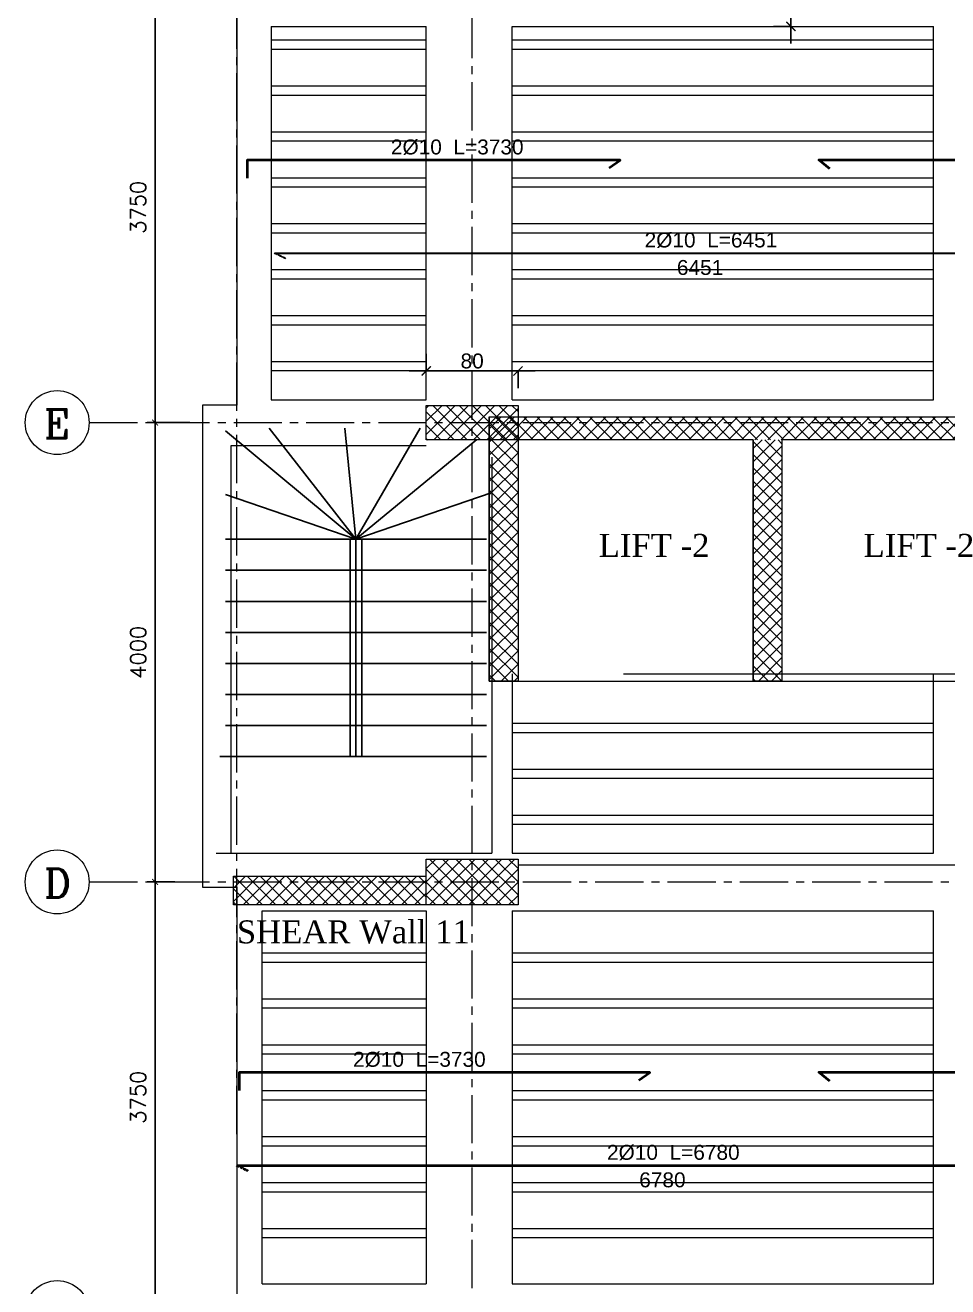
# Model space of a CAD drawing. Header units: inches. Extents: x -26151 to 62940, y -10194 to 246332.
# Drawn here: x 974 to 1778, y 117849 to 118947 of the extents above; entities that cross this region are included whole.
import ezdxf

# ---------------------------------------------------------------- set-up
doc = ezdxf.new("R2010")
doc.units = ezdxf.units.IN
doc.header["$LTSCALE"] = 0.7
doc.header["$MEASUREMENT"] = 0
for name, pattern in [('ACAD_ISO10W100', [18, 12, -3, 0, -3]), ('CENTER2', [1.125, 0.75, -0.125, 0.125, -0.125]), ('DASHED2', [0.375, 0.25, -0.125])]:
    doc.linetypes.add(name, pattern=pattern)
doc.layers.get('0').update_dxf_attribs({"lineweight": 13})
doc.layers.get('Defpoints').update_dxf_attribs({"lineweight": 5})
for name, color, linetype, lineweight in [('axis', 254, 'ACAD_ISO10W100', 9), ('BEAM', 5, 'Continuous', 0), ('COLUMN', 4, 'Continuous', 20), ('dim', 1, 'Continuous', 25), ('hach', 9, 'Continuous', 9), ('hatch', 9, 'Continuous', 9), ('TEXT', 3, 'Continuous', 25), ('top renforcment', 7, 'Continuous', 40)]:
    doc.layers.add(name, color=color, linetype=linetype, lineweight=lineweight)
doc.layers.add('FURNITURE', color=4, linetype='Continuous')
doc.styles.add('100', font='romans.shx', dxfattribs={"height": 13.5})
doc.styles.add('GENERATED_STYLE_4', font='verdanai.ttf')
doc.styles.add('QW', font='times.ttf', dxfattribs={"height": 15})
doc.styles.get("Standard").update_dxf_attribs({"font": 'arial.ttf', "height": 13})
doc.dimstyles.new('abr100', dxfattribs={"dimtxt": 15, "dimasz": 5, "dimexe": 7, "dimexo": 7, "dimgap": 8, "dimtad": 1, "dimdec": 0, "dimlfac": 10, "dimzin": 4, "dimdsep": 46, "dimtxsty": '100', "dimblk": 'ARCHTICK', "dimcen": 0.09, "dimdle": 7, "dimclrd": 1, "dimclre": 8, "dimclrt": 2, "dimadec": 0, "dimazin": 1, "dimtfac": 1, "dimtdec": 0, "dimtix": 1, "dimtofl": 0, "dimtmove": 0, "dimatfit": 3, "dimldrblk": 'ARCHTICK', "dimfxl": 0, "dimtolj": 1, "dimtzin": 0, "dimlwd": -1, "dimlwe": -1, "dimarcsym": 0})
doc.dimstyles.get("Standard").update_dxf_attribs({"dimtxt": 13, "dimasz": 5, "dimexe": 0.18, "dimexo": 0.0625, "dimgap": 6, "dimtad": 1, "dimdec": 0, "dimlfac": 10, "dimzin": 0, "dimdsep": 46, "dimtxsty": 'Standard', "dimblk": 'ARCHTICK', "dimcen": 0.09, "dimse1": 1, "dimse2": 1, "dimclrd": 1, "dimclre": 7, "dimclrt": 3, "dimadec": 0, "dimazin": 0, "dimtfac": 1, "dimtdec": 0, "dimtix": 1, "dimtofl": 0, "dimtmove": 0, "dimatfit": 3, "dimldrblk": 'ARCHTICK', "dimfxl": 0, "dimtolj": 1, "dimtzin": 0, "dimarcsym": 0})
doc.dimstyles.new('STANDARD$0', dxfattribs={"dimscale": 0, "dimtxt": 50, "dimasz": 8, "dimexe": 15, "dimexo": 0.0625, "dimgap": 2, "dimtad": 1, "dimdec": 0, "dimzin": 0, "dimdsep": 46, "dimtxsty": 'Standard', "dimblk1": 'ARCHTICK', "dimblk2": 'ARCHTICK', "dimsah": 1, "dimcen": 0.09, "dimdle": 15, "dimclrd": 3, "dimclre": 3, "dimclrt": 3, "dimazin": 0, "dimtfac": 1, "dimtdec": 0, "dimtofl": 0, "dimtmove": 1, "dimatfit": 3, "dimldrblk": 'ARCHTICK', "dimfxl": 0, "dimtolj": 1, "dimtzin": 0, "dimarcsym": 0})

# ---------------------------------------------------------------- blocks, each defined once
blk = doc.blocks.new('_ArchTick')
at = {"color": 0, "linetype": 'ByBlock', "lineweight": 0, "const_width": 0.15}
blk.add_lwpolyline([(-0.5, -0.5), (0.5, 0.5)], dxfattribs=at)
blk = doc.blocks.new('*D137')
at = {"layer": 'Defpoints', "color": 0, "transparency": 16777216}
for p in [(1087.3, 118201.1), (1111.5, 118201.1), (1104.6, 117826.1)]:
    blk.add_point(p, dxfattribs=at)
at = {"layer": 'dim', "color": 1, "transparency": 16777216}
blk.add_line((1087.3, 117819.1), (1087.3, 118208.1), dxfattribs=at)
at = {"layer": 'dim', "color": 8, "transparency": 16777216}
for p, q in [((1104.5, 118201.1), (1080.3, 118201.1)), ((1097.6, 117826.1), (1080.3, 117826.1))]:
    blk.add_line(p, q, dxfattribs=at)
at = {"layer": 'dim', "color": 1, "transparency": 16777216, "xscale": 5, "yscale": 5, "zscale": 5}
for p, rotation in [((1087.3, 118201.1), 90), ((1087.3, 117826.1), 270)]:
    blk.add_blockref('_ArchTick', p, dxfattribs=dict(at, rotation=rotation))
at = {"layer": 'dim', "color": 2, "transparency": 16777216, "insert": (1072.5, 118013.6), "char_height": 13.5, "attachment_point": 5, "rotation": 90, "style": '100'}
blk.add_mtext('\\A1;3750', dxfattribs=at)
blk = doc.blocks.new('*D138')
at = {"layer": 'Defpoints', "color": 0, "transparency": 16777216}
for p in [(1087.3, 118601.1), (1124.5, 118601.1), (1111.5, 118201.1)]:
    blk.add_point(p, dxfattribs=at)
at = {"layer": 'dim', "color": 1, "transparency": 16777216}
blk.add_line((1087.3, 118194.1), (1087.3, 118608.1), dxfattribs=at)
at = {"layer": 'dim', "color": 8, "transparency": 16777216}
for p, q in [((1117.5, 118601.1), (1080.3, 118601.1)), ((1104.5, 118201.1), (1080.3, 118201.1))]:
    blk.add_line(p, q, dxfattribs=at)
at = {"layer": 'dim', "color": 1, "transparency": 16777216, "xscale": 5, "yscale": 5, "zscale": 5}
for p, rotation in [((1087.3, 118601.1), 90), ((1087.3, 118201.1), 270)]:
    blk.add_blockref('_ArchTick', p, dxfattribs=dict(at, rotation=rotation))
at = {"layer": 'dim', "color": 2, "transparency": 16777216, "insert": (1072.5, 118401.1), "char_height": 13.5, "attachment_point": 5, "rotation": 90, "style": '100'}
blk.add_mtext('\\A1;4000', dxfattribs=at)
blk = doc.blocks.new('*D139')
at = {"layer": 'Defpoints', "color": 0, "transparency": 16777216}
for p in [(1087.3, 118976.1), (1129.5, 118976.1), (1124.5, 118601.1)]:
    blk.add_point(p, dxfattribs=at)
at = {"layer": 'dim', "color": 8, "transparency": 16777216}
for p, q in [((1122.5, 118976.1), (1080.3, 118976.1)), ((1117.5, 118601.1), (1080.3, 118601.1))]:
    blk.add_line(p, q, dxfattribs=at)
at = {"layer": 'dim', "color": 1, "transparency": 16777216}
blk.add_line((1087.3, 118594.1), (1087.3, 118983.1), dxfattribs=at)
at = {"layer": 'dim', "color": 1, "transparency": 16777216, "xscale": 5, "yscale": 5, "zscale": 5}
for p, rotation in [((1087.3, 118976.1), 90), ((1087.3, 118601.1), 270)]:
    blk.add_blockref('_ArchTick', p, dxfattribs=dict(at, rotation=rotation))
at = {"layer": 'dim', "color": 2, "transparency": 16777216, "insert": (1072.5, 118788.6), "char_height": 13.5, "attachment_point": 5, "rotation": 90, "style": '100'}
blk.add_mtext('\\A1;3750', dxfattribs=at)
blk = doc.blocks.new('*D160')
at = {"layer": 'Defpoints', "color": 0, "transparency": 16777216}
for p in [(1191.5, 118723.4, -19467.6), (1836.6, 118723.4, -59863), (1836.6, 118723.4)]:
    blk.add_point(p, dxfattribs=at)
at = {"layer": 'TEXT', "color": 3, "transparency": 16777216, "insert": (1562.2, 118736.1), "char_height": 13, "attachment_point": 5}
blk.add_mtext('\\A1;6451', dxfattribs=at)
blk = doc.blocks.new('*D161')
at = {"layer": 'Defpoints', "color": 0, "transparency": 16777216}
for p in [(1191.4, 118748.6), (1836.6, 118748.6, -19467.6), (1836.6, 118746.9)]:
    blk.add_point(p, dxfattribs=at)
at = {"layer": 'TEXT', "color": 3, "transparency": 16777216, "insert": (1571.7, 118759.9), "char_height": 13, "attachment_point": 5}
blk.add_mtext('\\A1;2%%C10  L=6451', dxfattribs=at)
blk = doc.blocks.new('*D167')
at = {"layer": 'Defpoints', "color": 0, "transparency": 16777216}
for p in [(1665.6, 118829.8), (2030.6, 118829.8), (2030.6, 118828.1)]:
    blk.add_point(p, dxfattribs=at)
at = {"layer": 'TEXT', "color": 3, "transparency": 16777216, "insert": (1847, 118841.1), "char_height": 13, "attachment_point": 5}
blk.add_mtext('\\A1;2%%C12 L=3650', dxfattribs=at)
blk = doc.blocks.new('*D170')
at = {"layer": 'Defpoints', "color": 0, "transparency": 16777216}
for p in [(1178.5, 118829.6), (1178.5, 118827.9), (1518.6, 118829.6, 13009.9)]:
    blk.add_point(p, dxfattribs=at)
at = {"layer": 'TEXT', "color": 3, "transparency": 16777216, "insert": (1350.6, 118840.9), "char_height": 13, "attachment_point": 5}
blk.add_mtext('\\A1;2%%C10  L=3730', dxfattribs=at)
blk = doc.blocks.new('*D189')
at = {"layer": 'Defpoints', "color": 0, "transparency": 16777216}
for p in [(1158.6, 117929, -19467.6), (1836.6, 117929, -59863), (1836.6, 117929)]:
    blk.add_point(p, dxfattribs=at)
at = {"layer": 'TEXT', "color": 3, "transparency": 16777216, "insert": (1529.4, 117941.6), "char_height": 13, "attachment_point": 5}
blk.add_mtext('\\A1;6780', dxfattribs=at)
blk = doc.blocks.new('*D190')
at = {"layer": 'Defpoints', "color": 0, "transparency": 16777216}
for p in [(1158.6, 117954.1), (1836.6, 117954.1, -19467.6), (1836.6, 117952.4)]:
    blk.add_point(p, dxfattribs=at)
at = {"layer": 'TEXT', "color": 3, "transparency": 16777216, "insert": (1538.9, 117965.4), "char_height": 13, "attachment_point": 5}
blk.add_mtext('\\A1;2%%C10  L=6780', dxfattribs=at)
blk = doc.blocks.new('*D196')
at = {"layer": 'Defpoints', "color": 0, "transparency": 16777216}
for p in [(1665.6, 118035.4), (2030.6, 118035.4), (2030.6, 118033.7)]:
    blk.add_point(p, dxfattribs=at)
at = {"layer": 'TEXT', "color": 3, "transparency": 16777216, "insert": (1847, 118046.7), "char_height": 13, "attachment_point": 5}
blk.add_mtext('\\A1;2%%C12 L=3650', dxfattribs=at)
blk = doc.blocks.new('*D199')
at = {"layer": 'Defpoints', "color": 0, "transparency": 16777216}
for p in [(1145.6, 118035.1), (1145.6, 118033.4), (1518.6, 118035.1, 13009.9)]:
    blk.add_point(p, dxfattribs=at)
at = {"layer": 'TEXT', "color": 3, "transparency": 16777216, "insert": (1317.6, 118046.4), "char_height": 13, "attachment_point": 5}
blk.add_mtext('\\A1;2%%C10  L=3730', dxfattribs=at)
blk = doc.blocks.new('*D1827')
at = {"layer": 'Defpoints', "color": 0, "transparency": 16777216}
for p in [(1641.3, 118996.1), (1641.3, 118946.1), (1641.3, 118946.1)]:
    blk.add_point(p, dxfattribs=at)
at = {"layer": 'hach', "color": 3, "lineweight": -2, "transparency": 16777216}
for p, q in [((1641.3, 119011.1), (1641.3, 118931.1)), ((1641.3, 118996.1), (1626.3, 118996.1)), ((1641.3, 118946.1), (1626.3, 118946.1))]:
    blk.add_line(p, q, dxfattribs=at)
at = {"layer": 'hach', "color": 3, "lineweight": -2, "transparency": 16777216, "xscale": 8, "yscale": 8, "zscale": 8}
for p, rotation in [((1641.3, 118996.1), 90), ((1641.3, 118946.1), 270)]:
    blk.add_blockref('_ArchTick', p, dxfattribs=dict(at, rotation=rotation))
at = {"layer": 'hach', "color": 3, "transparency": 16777216, "insert": (1632.7, 118971.1), "char_height": 13, "attachment_point": 5, "rotation": 90}
blk.add_mtext('\\A1;50', dxfattribs=at)
blk = doc.blocks.new('*D1830')
at = {"layer": 'Defpoints', "color": 0, "transparency": 16777216}
for p in [(1323.6, 118646.1), (1323.6, 118646.1), (1403.6, 118646.1)]:
    blk.add_point(p, dxfattribs=at)
at = {"layer": 'hach', "color": 3, "lineweight": -2, "transparency": 16777216}
for p, q in [((1323.6, 118646.1), (1323.6, 118661.1)), ((1418.6, 118646.1), (1308.6, 118646.1)), ((1403.6, 118646.1), (1403.6, 118631.1))]:
    blk.add_line(p, q, dxfattribs=at)
at = {"layer": 'hach', "color": 3, "lineweight": -2, "transparency": 16777216, "xscale": 8, "yscale": 8, "zscale": 8, "rotation": 180}
blk.add_blockref('_ArchTick', (1323.6, 118646.1), dxfattribs=at)
at = {"layer": 'hach', "color": 3, "lineweight": -2, "transparency": 16777216, "xscale": 8, "yscale": 8, "zscale": 8}
blk.add_blockref('_ArchTick', (1403.6, 118646.1), dxfattribs=at)
at = {"layer": 'hach', "color": 3, "transparency": 16777216, "insert": (1363.6, 118654.7), "char_height": 13, "attachment_point": 5}
blk.add_mtext('\\A1;80', dxfattribs=at)

msp = doc.modelspace()

# ---------------------------------------------------------------- hatches: boundary and pattern name
at = {"layer": 'hatch', "ltscale": 0.5}
h = msp.add_hatch(dxfattribs=at)
h.set_pattern_fill('NET', color=256, scale=65, angle=45, style=0)
h.set_pattern_definition([(45, (-461836.624, -142612.6286), (-5.7452426, 5.7452426), []), (135, (-461836.624, -142612.6286), (-5.7452426, -5.7452426), [])])
h.paths.add_polyline_path([(1323.57, 118616.08), (1403.57, 118616.08), (1403.57, 118586.08), (1323.57, 118586.08)])
h = msp.add_hatch(dxfattribs=at)
h.set_pattern_fill('NET', color=256, scale=65, angle=45, style=0)
h.set_pattern_definition([(45, (-395845.502, -128620.13), (-5.7452426, 5.7452426), []), (135, (-395845.502, -128620.13), (-5.7452426, -5.7452426), [])])
h.paths.add_polyline_path([(1378.57, 118606.08), (1403.57, 118606.08), (1403.57, 118376.08), (1378.57, 118376.08)])
h = msp.add_hatch(dxfattribs=at)
h.set_pattern_fill('NET', color=256, scale=65, angle=45, style=0)
h.set_pattern_definition([(45, (-395689.783, -128532.785), (-5.7452426, 5.7452426), []), (135, (-395689.783, -128532.785), (-5.7452426, -5.7452426), [])])
h.paths.add_polyline_path([(1403.57, 118606.08), (1863.57, 118606.08), (1863.57, 118586.37), (1403.57, 118586.08)])
h = msp.add_hatch(dxfattribs=at)
h.set_pattern_fill('NET', color=256, scale=65, angle=45, style=0)
h.set_pattern_definition([(45, (-395763.748, -128532.785), (-5.7452426, 5.7452426), []), (135, (-395763.748, -128532.785), (-5.7452426, -5.7452426), [])])
h.paths.add_polyline_path([(1608.57, 118586.08), (1633.57, 118586.08), (1633.57, 118376.08), (1608.57, 118376.08)])
h = msp.add_hatch(dxfattribs=at)
h.set_pattern_fill('NET', color=256, scale=65, angle=45, style=0)
h.set_pattern_definition([(45, (-395420.1235, -128534.149), (-5.7452426, 5.7452426), []), (135, (-395420.1235, -128534.149), (-5.7452426, -5.7452426), [])])
h.paths.add_polyline_path([(1323.57, 118221.08), (1403.57, 118221.08), (1403.57, 118181.08), (1323.57, 118181.08)])
h = msp.add_hatch(dxfattribs=at)
h.set_pattern_fill('NET', color=256, scale=65, angle=45, style=0)
h.set_pattern_definition([(45, (-395433.088, -128534.149), (-5.7452426, 5.7452426), []), (135, (-395433.088, -128534.149), (-5.7452426, -5.7452426), [])])
edge = h.paths.add_edge_path()
edge.add_line((1323.57, 118181.08), (1155.6, 118181.08))
edge.add_line((1155.6, 118181.08), (1155.6, 118206.08))
edge.add_line((1155.6, 118206.08), (1323.57, 118206.08))

# ---------------------------------------------------------------- linework, layer by layer
at = {"lineweight": 20}
for centre in [(1002.01, 118601.08), (1002.01, 118201.08), (1002.01, 117826.08)]:
    msp.add_ellipse(centre, major_axis=(-0.02, 27.86), ratio=1, start_param=4.7118466, end_param=10.9950319, dxfattribs=at)
at = {"layer": 'axis', "linetype": 'CENTER2', "ltscale": 80}
for p, q in [((1158.57, 117981.48), (1158.57, 119991.98)), ((1363.57, 116398.51), (1363.57, 119991.98)), ((1029.87, 118601.08), (3637.12, 118601.08)), ((1029.87, 118201.08), (3637.12, 118201.08))]:
    msp.add_line(p, q, dxfattribs=at)
at = {"layer": 'BEAM', "linetype": 'Continuous'}
for p, q in [((1188.57, 118946.08), (1323.57, 118946.08)), ((1323.57, 118621.08), (1323.57, 118946.08)), ((1398.57, 118621.08), (1398.57, 118946.08)), ((1398.57, 118946.08), (1765.57, 118946.08)), ((1765.57, 118621.08), (1765.57, 118946.08)), ((1188.57, 118621.08), (1323.57, 118621.08)), ((1398.57, 118621.08), (1765.57, 118621.08)), ((1153.62, 118581.08), (1323.57, 118581.08)), ((1153.62, 118226.08), (1153.62, 118581.08)), ((1380.82, 118571.08), (1380.82, 118226.08)), ((1398.57, 118382.37), (1398.57, 118226.08)), ((1765.57, 118226.08), (1765.57, 118382.37)), ((1140.65, 118226.08), (1380.82, 118226.08)), ((1398.57, 118226.08), (1765.57, 118226.08)), ((1180.6, 117851.08), (1180.6, 118176.08)), ((1180.6, 118176.08), (1323.57, 118176.08)), ((1323.57, 118176.08), (1323.57, 117851.08)), ((1398.57, 118176.08), (1398.57, 117851.08)), ((1398.57, 118176.08), (1765.57, 118176.08)), ((1765.57, 117851.08), (1765.57, 118176.08)), ((1180.6, 117851.08), (1323.57, 117851.08)), ((1398.57, 117851.08), (1765.57, 117851.08))]:
    msp.add_line(p, q, dxfattribs=at)
at = {"layer": 'COLUMN'}
for points in [[(1323.57, 118616.08), (1403.57, 118616.08), (1403.57, 118586.08), (1323.57, 118586.08)], [(1323.57, 118221.08), (1403.57, 118221.08), (1403.57, 118181.08), (1323.57, 118181.08)], [(1323.57, 118221.08), (1403.57, 118221.08), (1403.57, 118181.08), (1323.57, 118181.08)]]:
    msp.add_lwpolyline(points, close=True, dxfattribs=at)
msp.add_lwpolyline([(1323.57, 118181.08), (1155.6, 118181.08), (1155.6, 118206.08), (1323.57, 118206.08)], dxfattribs=at)
at = {"layer": 'FURNITURE', "ltscale": 3}
for p, q in [((1148.63, 118593.83), (1262.34, 118499.47)), ((1262.34, 118499.47), (1186.87, 118596.33)), ((1262.34, 118499.47), (1252.6, 118596.33)), ((1262.34, 118499.47), (1318.32, 118596.33)), ((1367.57, 118586.33), (1262.34, 118499.47)), ((1262.34, 118499.47), (1148.63, 118538.58)), ((1262.34, 118499.47), (1381.06, 118540.3)), ((1376.06, 118499.47), (1148.63, 118499.47)), ((1257.34, 118499.47), (1257.34, 118310.47)), ((1262.34, 118499.47), (1262.34, 118310.47)), ((1267.34, 118499.47), (1267.34, 118310.47)), ((1376.06, 118472.47), (1148.63, 118472.47)), ((1376.06, 118445.47), (1148.63, 118445.47)), ((1376.06, 118418.23), (1148.63, 118418.46)), ((1376.06, 118391.23), (1148.63, 118391.46)), ((1376.06, 118364.23), (1148.63, 118364.46)), ((1376.06, 118337.47), (1148.63, 118337.47)), ((1376.06, 118310.47), (1143.63, 118310.47))]:
    msp.add_line(p, q, dxfattribs=at)
at = {"layer": 'hach', "color": 5}
msp.add_line((1188.57, 118946.08), (1188.57, 118621.08), dxfattribs=at)
at = {"layer": 'hach', "linetype": 'ByBlock'}
for p, q in [((1323.57, 118934.08), (1188.57, 118934.08)), ((1765.57, 118934.08), (1398.57, 118934.08)), ((1323.57, 118926.08), (1188.57, 118926.08)), ((1765.57, 118926.08), (1398.57, 118926.08)), ((1323.57, 118894.08), (1188.57, 118894.08)), ((1765.57, 118894.08), (1398.57, 118894.08)), ((1323.57, 118886.08), (1188.57, 118886.08)), ((1765.57, 118886.08), (1398.57, 118886.08)), ((1323.57, 118854.08), (1188.57, 118854.08)), ((1323.57, 118846.08), (1188.57, 118846.08)), ((1765.57, 118854.08), (1398.57, 118854.08)), ((1765.57, 118846.08), (1398.57, 118846.08)), ((1323.57, 118814.08), (1188.57, 118814.08)), ((1765.57, 118814.08), (1398.57, 118814.08)), ((1323.57, 118806.08), (1188.57, 118806.08)), ((1765.57, 118806.08), (1398.57, 118806.08)), ((1323.57, 118774.08), (1188.57, 118774.08)), ((1765.57, 118774.08), (1398.57, 118774.08)), ((1323.57, 118766.08), (1188.57, 118766.08)), ((1765.57, 118766.08), (1398.57, 118766.08)), ((1323.57, 118734.08), (1188.57, 118734.08)), ((1765.57, 118734.08), (1398.57, 118734.08)), ((1323.57, 118726.08), (1188.57, 118726.08)), ((1765.57, 118726.08), (1398.57, 118726.08)), ((1323.57, 118694.08), (1188.57, 118694.08)), ((1765.57, 118694.08), (1398.57, 118694.08)), ((1323.57, 118686.08), (1188.57, 118686.08)), ((1765.57, 118686.08), (1398.57, 118686.08)), ((1323.57, 118654.08), (1188.57, 118654.08)), ((1323.57, 118646.08), (1188.57, 118646.08)), ((1765.57, 118654.08), (1398.57, 118654.08)), ((1765.57, 118646.08), (1398.57, 118646.08)), ((1495.48, 118382.37), (1855.2, 118382.37)), ((1765.57, 118339.08), (1398.57, 118339.08)), ((1765.57, 118331.08), (1398.57, 118331.08)), ((1765.57, 118299.08), (1398.57, 118299.08)), ((1765.57, 118291.08), (1398.57, 118291.08)), ((1765.57, 118259.08), (1398.57, 118259.08)), ((1765.57, 118251.08), (1398.57, 118251.08)), ((1323.57, 118139.08), (1180.6, 118139.08)), ((1323.57, 118131.08), (1180.6, 118131.08)), ((1765.57, 118139.08), (1398.57, 118139.08)), ((1765.57, 118131.08), (1398.57, 118131.08)), ((1323.57, 118099.08), (1180.6, 118099.08)), ((1765.57, 118099.08), (1398.57, 118099.08)), ((1323.57, 118091.08), (1180.6, 118091.08)), ((1765.57, 118091.08), (1398.57, 118091.08)), ((1323.57, 118059.08), (1180.6, 118059.08)), ((1765.57, 118059.08), (1398.57, 118059.08)), ((1323.57, 118051.08), (1180.6, 118051.08)), ((1765.57, 118051.08), (1398.57, 118051.08)), ((1323.57, 118019.08), (1180.6, 118019.08)), ((1323.57, 118011.08), (1180.6, 118011.08)), ((1765.57, 118019.08), (1398.57, 118019.08)), ((1765.57, 118011.08), (1398.57, 118011.08)), ((1323.57, 117979.08), (1180.6, 117979.08)), ((1765.57, 117979.08), (1398.57, 117979.08)), ((1323.57, 117971.08), (1180.6, 117971.08)), ((1765.57, 117971.08), (1398.57, 117971.08)), ((1323.57, 117939.08), (1180.6, 117939.08)), ((1765.57, 117939.08), (1398.57, 117939.08)), ((1323.57, 117931.08), (1180.6, 117931.08)), ((1765.57, 117931.08), (1398.57, 117931.08)), ((1323.57, 117899.08), (1180.6, 117899.08)), ((1765.57, 117899.08), (1398.57, 117899.08)), ((1323.57, 117891.08), (1180.6, 117891.08)), ((1765.57, 117891.08), (1398.57, 117891.08))]:
    msp.add_line(p, q, dxfattribs=at)
at = {"layer": 'hach', "color": 1}
for p, q in [((1323.57, 118646.08), (1403.57, 118646.08)), ((1323.57, 118646.08), (1403.57, 118646.08)), ((1323.57, 118646.08), (1403.57, 118646.08)), ((1323.57, 118646.08), (1403.57, 118646.08)), ((1323.57, 118646.08), (1403.57, 118646.08)), ((1378.57, 118606.08), (1378.57, 118376.08)), ((1403.57, 118586.08), (1403.57, 118376.08)), ((1608.57, 118586.08), (1608.57, 118376.08)), ((1633.57, 118586.08), (1633.57, 118376.08)), ((1378.57, 118376.08), (1863.57, 118376.08)), ((1403.57, 118216.08), (1881.34, 118216.08))]:
    msp.add_line(p, q, dxfattribs=at)
at = {"layer": 'hach', "color": 2}
msp.add_lwpolyline([(1188.57, 119851.25), (1188.49, 118976.08), (1158.57, 118976.08), (1158.57, 118616.33), (1128.63, 118616.33), (1128.63, 118196.62), (1158.57, 118196.62), (1158.57, 116896.08), (1786.54, 116896.08), (1786.54, 116706.51), (1846.54, 116706.51), (1846.54, 116585.53), (2426.86, 116585.53), (2426.86, 116705.51), (2486.86, 116705.51), (2486.86, 116900.76), (3032.33, 116900.76), (3032.33, 119090.79), (3390.74, 119090.79), (3261.01, 119851.25), (1188.57, 119851.25)], dxfattribs=at)
at = {"layer": 'hach', "color": 4}
msp.add_lwpolyline([(1378.57, 118376.08), (1378.57, 118606.08), (1863.57, 118606.08), (1863.57, 118376.08), (1838.57, 118376.08), (1838.57, 118586.08), (1633.57, 118586.08), (1633.57, 118376.08), (1608.57, 118376.08), (1608.57, 118586.08), (1403.57, 118586.08), (1403.57, 118586.08), (1403.57, 118376.08), (1378.57, 118376.08)], dxfattribs=at)
at = {"layer": 'top renforcment', "color": 3, "elevation": -13009.85}
for points in [[(1482.95, 118822.85), (1492.69, 118829.65), (1167.55, 118829.65), (1167.55, 118813.86)], [(1675.31, 118822), (1665.57, 118829.87), (2030.57, 118829.87), (2020.83, 118820.99)], [(1508.83, 118028.38), (1518.57, 118035.18), (1160.57, 118035.17), (1160.57, 118019.38)], [(1675.31, 118027.53), (1665.57, 118035.4), (2030.57, 118035.4), (2020.83, 118026.52)]]:
    msp.add_lwpolyline(points, dxfattribs=at)
at = {"layer": 'top renforcment', "color": 4, "linetype": 'DASHED2', "lineweight": 30, "ltscale": 2, "elevation": -5909.18}
msp.add_lwpolyline([(1201.18, 118743.84), (1191.43, 118748.64), (1836.57, 118748.64), (1826.83, 118742.82)], dxfattribs=at)
at = {"layer": 'top renforcment', "color": 4, "linetype": 'DASHED2', "ltscale": 2, "elevation": -5909.18}
msp.add_lwpolyline([(1168.32, 117949.36), (1158.58, 117954.17), (1836.57, 117954.17), (1826.83, 117948.35)], dxfattribs=at)

# ---------------------------------------------------------------- texts
at = {"layer": 'TEXT', "color": 7, "style": 'QW'}
for s, p in [('LIFT -2', (1473.9, 118484.2)), ('LIFT -2', (1704.7, 118484.2)), ('SHEAR Wall 11', (1158.57, 118147.66))]:
    msp.add_text(s, height=20, dxfattribs=at).set_placement(p)
at = {"layer": 'TEXT', "char_height": 25, "attachment_point": 1, "style": 'GENERATED_STYLE_4'}
for s, insert in [('{\\Fromanc|c0;E}', (990.56, 118612.59)), ('{\\Fromanc|c0;D}', (990.56, 118212.59))]:
    msp.add_mtext(s, dxfattribs=dict(at, insert=insert))

# ---------------------------------------------------------------- dimensions: what is measured, and where the dimension line sits
at = {"layer": 'dim'}
for base, p1, p2, picture, middle in [((1087.29, 118976.08), (1124.5, 118601.08), (1129.5, 118976.08), '*D139', (1072.54, 118788.58)), ((1087.29, 118601.08), (1111.53, 118201.08), (1124.5, 118601.08), '*D138', (1072.54, 118401.08)), ((1087.29, 118201.08), (1104.58, 117826.08), (1111.53, 118201.08), '*D137', (1072.54, 118013.58))]:
    dim = msp.add_linear_dim(base=base, p1=p1, p2=p2, angle=90, dimstyle='abr100', dxfattribs=at)
    dim.commit()
    dim.dimension.update_dxf_attribs({"geometry": picture, "text_midpoint": middle})
at = {"layer": 'hach', "color": 4}
dim = msp.add_linear_dim(base=(1641.32, 118946.08), p1=(1641.32, 118996.08), p2=(1641.32, 118946.08), angle=90, dimstyle='STANDARD$0', override={"dimscale": 1, "dimfxl": 1.25}, dxfattribs=at)
dim.commit()
dim.dimension.update_dxf_attribs({"geometry": '*D1827', "text_midpoint": (1632.68, 118971.08)})
dim = msp.add_linear_dim(base=(1323.57, 118646.08), p1=(1403.57, 118646.08), p2=(1323.57, 118646.08), dimstyle='STANDARD$0', override={"dimscale": 1, "dimfxl": 1.25}, dxfattribs=at)
dim.commit()
dim.dimension.update_dxf_attribs({"geometry": '*D1830', "text_midpoint": (1363.57, 118654.72)})
at = {"layer": 'TEXT'}
for base, p1, p2, text, picture, middle in [((1178.53, 118827.92), (1518.57, 118829.62, 13009.85), (1178.53, 118829.62), '2%%C10  L=3730', '*D170', (1350.56, 118827.92)), ((1145.57, 118033.45), (1518.57, 118035.14, 13009.85), (1145.57, 118035.14), '2%%C10  L=<>', '*D199', (1317.6, 118033.45))]:
    dim = msp.add_linear_dim(base=base, p1=p1, p2=p2, angle=180, text=text, dimstyle='Standard', override={"dimsd1": 1, "dimsd2": 1, "dimfxl": 0.1, "dimfxlon": 1}, dxfattribs=at)
    dim.commit()
    dim.dimension.update_dxf_attribs({"geometry": picture, "text_midpoint": middle, "dimtype": 160})
for base, p1, p2, text, picture, middle in [((2030.57, 118828.14), (1665.57, 118829.84), (2030.57, 118829.84), '2%%C12 L=<>', '*D167', (1846.95, 118828.14)), ((1836.57, 118746.91, 7100.68), (1191.43, 118748.61, 7100.68), (1836.57, 118748.61, -12366.96), '2%%C10  L=<>', '*D161', (1571.73, 118746.91, 7100.68)), ((2030.57, 118033.67), (1665.57, 118035.37), (2030.57, 118035.37), '2%%C12 L=<>', '*D196', (1846.95, 118033.67)), ((1836.57, 117952.44, 7100.68), (1158.58, 117954.14, 7100.68), (1836.57, 117954.14, -12366.96), '2%%C10  L=<>', '*D190', (1538.87, 117952.44, 7100.68))]:
    dim = msp.add_linear_dim(base=base, p1=p1, p2=p2, text=text, dimstyle='Standard', override={"dimsd1": 1, "dimsd2": 1, "dimfxl": 0.1, "dimfxlon": 1}, dxfattribs=at)
    dim.commit()
    dim.dimension.update_dxf_attribs({"geometry": picture, "text_midpoint": middle, "dimtype": 160})
for base, p1, p2, picture, middle in [((1836.57, 118723.44, 19467.64), (1191.47, 118723.44), (1836.57, 118723.44, -40395.38), '*D160', (1562.23, 118723.44, 19467.64)), ((1836.57, 117928.97, 19467.64), (1158.61, 117928.97), (1836.57, 117928.97, -40395.38), '*D189', (1529.37, 117928.97, 19467.64))]:
    dim = msp.add_linear_dim(base=base, p1=p1, p2=p2, angle=360, dimstyle='Standard', override={"dimsd1": 1, "dimsd2": 1, "dimfxl": 0.1, "dimfxlon": 1}, dxfattribs=at)
    dim.commit()
    dim.dimension.update_dxf_attribs({"geometry": picture, "text_midpoint": middle, "dimtype": 161})

doc.saveas('drawing.dxf')
